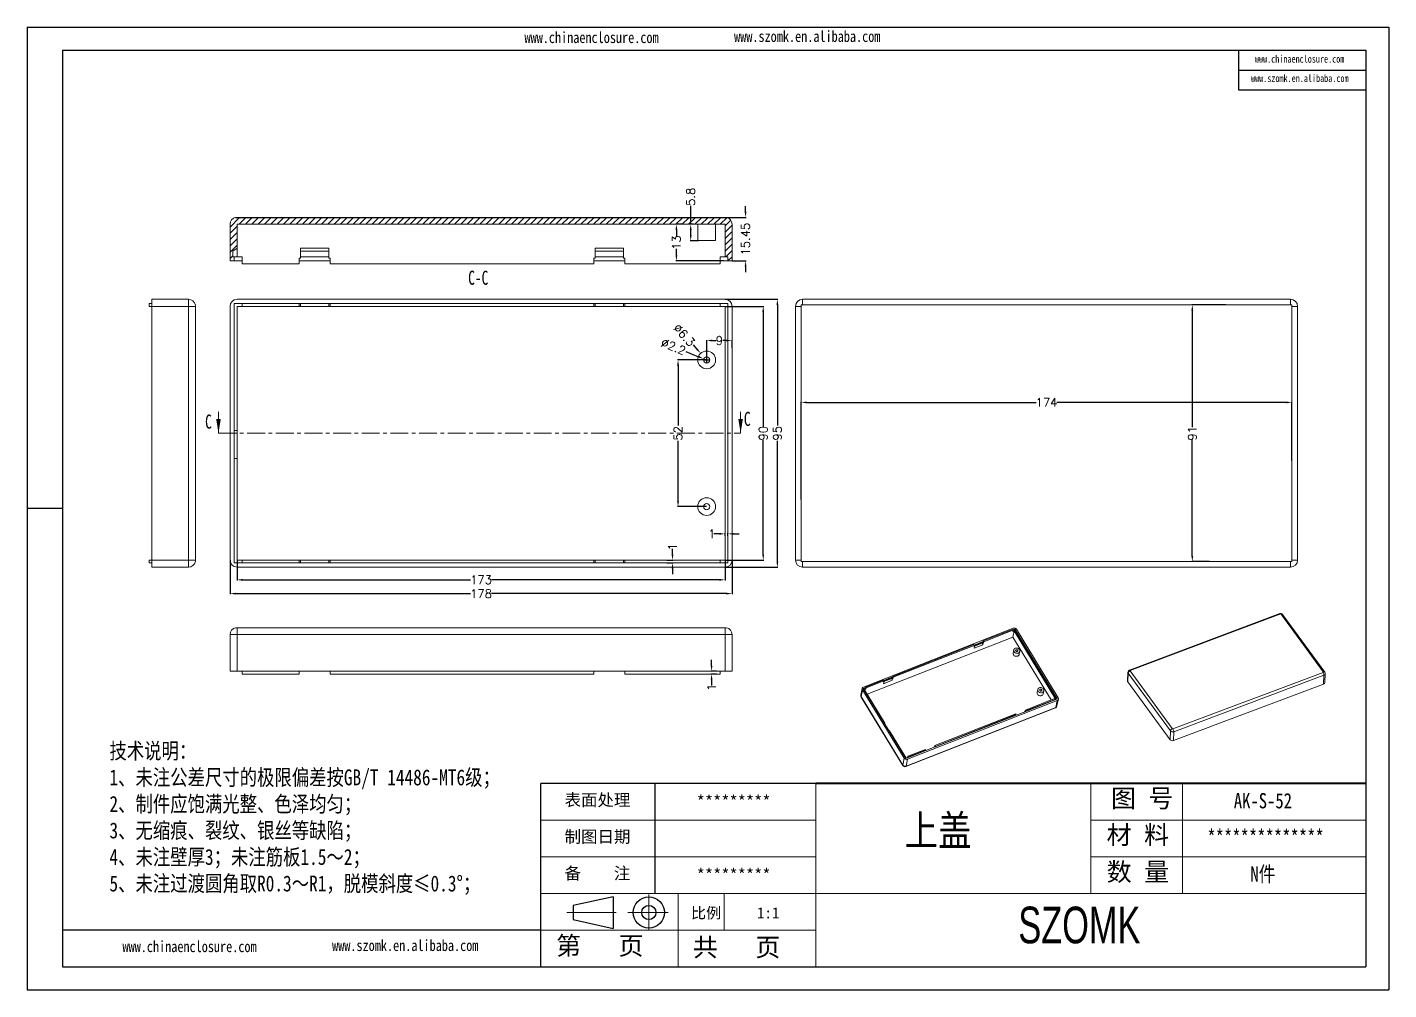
# Model space of a CAD drawing. Header units: inches. Extents: x 1913 to 2938, y 573 to 914.
# Drawn here: x 2455.4 to 2938.2, y 573 to 914.3 of the extents above; entities that cross this region are included whole.
import ezdxf

# ---------------------------------------------------------------- set-up
doc = ezdxf.new("R2010")
doc.units = ezdxf.units.IN
doc.linetypes.add('CENTER', pattern=[10.16, 6.35, -1.27, 1.27, -1.27])
doc.linetypes.add('CENTER2', pattern=[28.575, 19.05, -3.175, 3.175, -3.175])
doc.layers.add('10', color=7, linetype='Continuous')
doc.layers.add('文字', color=81, linetype='Continuous')
for name, color, linetype, lineweight in [('粗实线', 7, 'Continuous', 30), ('细实线', 3, 'Continuous', 9), ('细点划线', 2, 'CENTER2', 9)]:
    doc.layers.add(name, color=color, linetype=linetype, lineweight=lineweight)
doc.styles.add('SLDTEXTSTYLE6', font='TXT', dxfattribs={"width": 0.7})
doc.styles.get("Standard").update_dxf_attribs({"font": 'txt', "bigfont": 'gbcbig.shx'})
doc.styles.add('宋体', font='', dxfattribs={"width": 0.8, "height": 3.5})
doc.styles.add('长仿宋', font='', dxfattribs={"width": 0.7, "height": 4})
doc.styles.get('宋体').set_extended_font_data('SimSun')
doc.styles.get('长仿宋').set_extended_font_data('SimSun')
doc.dimstyles.new('3', dxfattribs={"dimtxt": 3, "dimasz": 2, "dimexe": 0.18, "dimexo": 0.0625, "dimgap": 0.2, "dimtad": 0, "dimzin": 12, "dimdsep": 46, "dimtxsty": 'Standard', "dimcen": 1, "dimclrd": 3, "dimclre": 3, "dimadec": 0, "dimazin": 0, "dimtfac": 1, "dimtofl": 0, "dimtmove": 0, "dimatfit": 3, "dimfxl": 0, "dimtolj": 1, "dimtzin": 0, "dimarcsym": 0})

# ---------------------------------------------------------------- blocks, each defined once
blk = doc.blocks.new('*D114')
at = {"color": 3, "lineweight": -2, "transparency": 16777216}
for p, q in [((2529.84, 725.24), (2529.84, 718.14)), ((2702.84, 725.24), (2702.84, 718.14)), ((2531.84, 718.32), (2612.64, 718.32)), ((2700.84, 718.32), (2620.04, 718.32))]:
    blk.add_line(p, q, dxfattribs=at)
at = {"color": 3, "transparency": 16777216}
for points in [[(2531.84, 718.65), (2531.84, 717.99), (2529.84, 718.32)], [(2700.84, 718.65), (2700.84, 717.99), (2702.84, 718.32)]]:
    blk.add_solid(points, dxfattribs=at)
at = {"layer": 'Defpoints', "color": 0, "transparency": 16777216}
for p in [(2529.84, 725.3), (2702.84, 725.3), (2702.84, 718.32)]:
    blk.add_point(p, dxfattribs=at)
at = {"color": 0, "transparency": 16777216, "insert": (2616.34, 718.32), "char_height": 3, "attachment_point": 5}
blk.add_mtext('\\A1;173', dxfattribs=at)
blk = doc.blocks.new('*D115')
at = {"color": 3, "lineweight": -2, "transparency": 16777216}
for p, q in [((2527.34, 725.24), (2527.34, 713.25)), ((2705.34, 725.24), (2705.34, 713.25)), ((2529.34, 713.43), (2612.64, 713.43)), ((2703.34, 713.43), (2620.04, 713.43))]:
    blk.add_line(p, q, dxfattribs=at)
at = {"color": 3, "transparency": 16777216}
for points in [[(2529.34, 713.76), (2529.34, 713.1), (2527.34, 713.43)], [(2703.34, 713.76), (2703.34, 713.1), (2705.34, 713.43)]]:
    blk.add_solid(points, dxfattribs=at)
at = {"layer": 'Defpoints', "color": 0, "transparency": 16777216}
for p in [(2527.34, 725.3), (2705.34, 725.3), (2705.34, 713.43)]:
    blk.add_point(p, dxfattribs=at)
at = {"color": 0, "transparency": 16777216, "insert": (2616.34, 713.43), "char_height": 3, "attachment_point": 5}
blk.add_mtext('\\A1;178', dxfattribs=at)
blk = doc.blocks.new('*D116')
at = {"color": 3, "lineweight": -2, "transparency": 16777216}
for p, q in [((2702.9, 815.3), (2716.56, 815.3)), ((2716.38, 813.3), (2716.38, 772.75)), ((2716.38, 727.3), (2716.38, 767.85)), ((2702.9, 725.3), (2716.56, 725.3))]:
    blk.add_line(p, q, dxfattribs=at)
at = {"color": 3, "transparency": 16777216}
for points in [[(2716.05, 813.3), (2716.71, 813.3), (2716.38, 815.3)], [(2716.05, 727.3), (2716.71, 727.3), (2716.38, 725.3)]]:
    blk.add_solid(points, dxfattribs=at)
at = {"layer": 'Defpoints', "color": 0, "transparency": 16777216}
for p in [(2702.84, 815.3), (2716.38, 815.3), (2702.84, 725.3)]:
    blk.add_point(p, dxfattribs=at)
at = {"color": 0, "transparency": 16777216, "insert": (2716.38, 770.3), "char_height": 3, "attachment_point": 5, "rotation": 90}
blk.add_mtext('\\A1;90', dxfattribs=at)
blk = doc.blocks.new('*D117')
at = {"color": 3, "lineweight": -2, "transparency": 16777216}
for p, q in [((2702.9, 817.8), (2721.58, 817.8)), ((2721.4, 815.8), (2721.4, 773)), ((2721.4, 724.8), (2721.4, 767.6)), ((2702.9, 722.8), (2721.58, 722.8))]:
    blk.add_line(p, q, dxfattribs=at)
at = {"color": 3, "transparency": 16777216}
for points in [[(2721.07, 815.8), (2721.73, 815.8), (2721.4, 817.8)], [(2721.07, 724.8), (2721.73, 724.8), (2721.4, 722.8)]]:
    blk.add_solid(points, dxfattribs=at)
at = {"layer": 'Defpoints', "color": 0, "transparency": 16777216}
for p in [(2702.84, 817.8), (2702.84, 722.8), (2721.4, 722.8)]:
    blk.add_point(p, dxfattribs=at)
at = {"color": 0, "transparency": 16777216, "insert": (2721.4, 770.3), "char_height": 3, "attachment_point": 5, "rotation": 90}
blk.add_mtext('\\A1;95', dxfattribs=at)
blk = doc.blocks.new('*D118')
at = {"color": 3, "lineweight": -2, "transparency": 16777216}
for p, q in [((2696.27, 796.3), (2686, 796.3)), ((2686.18, 794.3), (2686.18, 773)), ((2686.18, 746.3), (2686.18, 767.6)), ((2696.27, 744.3), (2686, 744.3))]:
    blk.add_line(p, q, dxfattribs=at)
at = {"color": 3, "transparency": 16777216}
for points in [[(2685.84, 794.3), (2686.51, 794.3), (2686.18, 796.3)], [(2685.84, 746.3), (2686.51, 746.3), (2686.18, 744.3)]]:
    blk.add_solid(points, dxfattribs=at)
at = {"layer": 'Defpoints', "color": 0, "transparency": 16777216}
for p in [(2686.18, 796.3), (2696.34, 796.3), (2696.34, 744.3)]:
    blk.add_point(p, dxfattribs=at)
at = {"color": 0, "transparency": 16777216, "insert": (2686.18, 770.3), "char_height": 3, "attachment_point": 5, "rotation": 90}
blk.add_mtext('\\A1;52', dxfattribs=at)
blk = doc.blocks.new('*D119')
at = {"color": 3, "lineweight": -2, "transparency": 16777216}
for p, q in [((2696.34, 796.36), (2696.34, 803.35)), ((2698.34, 803.17), (2699.64, 803.17)), ((2703.34, 803.17), (2702.04, 803.17)), ((2705.34, 800.54), (2705.34, 803.35))]:
    blk.add_line(p, q, dxfattribs=at)
at = {"color": 3, "transparency": 16777216}
for points in [[(2698.34, 803.5), (2698.34, 802.83), (2696.34, 803.17)], [(2703.34, 803.5), (2703.34, 802.83), (2705.34, 803.17)]]:
    blk.add_solid(points, dxfattribs=at)
at = {"layer": 'Defpoints', "color": 0, "transparency": 16777216}
for p in [(2705.34, 803.17), (2705.34, 800.48), (2696.34, 796.3)]:
    blk.add_point(p, dxfattribs=at)
at = {"color": 0, "transparency": 16777216, "insert": (2700.84, 803.17), "char_height": 3, "attachment_point": 5}
blk.add_mtext('\\A1;9', dxfattribs=at)
blk = doc.blocks.new('*D120')
at = {"color": 3, "lineweight": -2, "transparency": 16777216}
for p, q in [((2710.11, 848.84), (2710.11, 850.84)), ((2703.4, 846.84), (2710.29, 846.84)), ((2705.4, 831.39), (2710.29, 831.39)), ((2710.11, 829.39), (2710.11, 827.39))]:
    blk.add_line(p, q, dxfattribs=at)
at = {"color": 3, "transparency": 16777216}
for points in [[(2709.78, 848.84), (2710.44, 848.84), (2710.11, 846.84)], [(2709.78, 829.39), (2710.44, 829.39), (2710.11, 831.39)]]:
    blk.add_solid(points, dxfattribs=at)
at = {"layer": 'Defpoints', "color": 0, "transparency": 16777216}
for p in [(2703.34, 846.84), (2710.11, 846.84), (2705.34, 831.39)]:
    blk.add_point(p, dxfattribs=at)
at = {"color": 0, "transparency": 16777216, "insert": (2710.11, 839.12), "char_height": 3, "attachment_point": 5, "rotation": 90}
blk.add_mtext('\\A1;15.45', dxfattribs=at)
blk = doc.blocks.new('*D121')
at = {"color": 3, "lineweight": -2, "transparency": 16777216}
for p, q in [((2687.97, 844.39), (2685.42, 844.39)), ((2685.6, 842.39), (2685.6, 840.09)), ((2685.6, 833.39), (2685.6, 835.69)), ((2702.4, 831.39), (2685.42, 831.39))]:
    blk.add_line(p, q, dxfattribs=at)
at = {"color": 3, "transparency": 16777216}
for points in [[(2685.27, 842.39), (2685.93, 842.39), (2685.6, 844.39)], [(2685.27, 833.39), (2685.93, 833.39), (2685.6, 831.39)]]:
    blk.add_solid(points, dxfattribs=at)
at = {"layer": 'Defpoints', "color": 0, "transparency": 16777216}
for p in [(2688.03, 844.39), (2685.6, 831.39), (2702.46, 831.39)]:
    blk.add_point(p, dxfattribs=at)
at = {"color": 0, "transparency": 16777216, "insert": (2685.6, 837.89), "char_height": 3, "attachment_point": 5, "rotation": 90}
blk.add_mtext('\\A1;13', dxfattribs=at)
blk = doc.blocks.new('*D122')
at = {"color": 3, "lineweight": -2, "transparency": 16777216}
for p, q in [((2690.68, 844.39), (2690.68, 850.96)), ((2691.6, 844.39), (2690.5, 844.39)), ((2690.68, 840.59), (2690.68, 842.39)), ((2693.48, 838.59), (2690.5, 838.59))]:
    blk.add_line(p, q, dxfattribs=at)
at = {"color": 3, "transparency": 16777216}
for points in [[(2690.35, 842.39), (2691.01, 842.39), (2690.68, 844.39)], [(2690.35, 840.59), (2691.01, 840.59), (2690.68, 838.59)]]:
    blk.add_solid(points, dxfattribs=at)
at = {"layer": 'Defpoints', "color": 0, "transparency": 16777216}
for p in [(2691.66, 844.39), (2690.68, 838.59), (2693.54, 838.59)]:
    blk.add_point(p, dxfattribs=at)
at = {"color": 0, "transparency": 16777216, "insert": (2690.68, 854.16), "char_height": 3, "attachment_point": 5, "rotation": 90}
blk.add_mtext('\\A1;5.8', dxfattribs=at)
blk = doc.blocks.new('*D124')
at = {"color": 3, "lineweight": -2, "transparency": 16777216}
for p, q in [((2699.76, 685.9), (2697.89, 685.9)), ((2698.07, 687.9), (2698.07, 689.9)), ((2699.76, 684.9), (2697.89, 684.9)), ((2698.07, 682.9), (2698.07, 680.9))]:
    blk.add_line(p, q, dxfattribs=at)
at = {"color": 3, "transparency": 16777216}
for points in [[(2697.74, 687.9), (2698.4, 687.9), (2698.07, 685.9)], [(2697.74, 682.9), (2698.4, 682.9), (2698.07, 684.9)]]:
    blk.add_solid(points, dxfattribs=at)
at = {"layer": 'Defpoints', "color": 0, "transparency": 16777216}
for p in [(2699.82, 685.9), (2698.07, 684.9), (2699.82, 684.9)]:
    blk.add_point(p, dxfattribs=at)
at = {"color": 0, "transparency": 16777216, "insert": (2698.07, 680.2), "char_height": 3, "attachment_point": 5, "rotation": 90}
blk.add_mtext('\\A1;1', dxfattribs=at)
blk = doc.blocks.new('*D125')
at = {"color": 3, "lineweight": -2, "transparency": 16777216}
for p, q in [((2729.83, 746.76), (2729.83, 781.41)), ((2731.83, 781.23), (2813.13, 781.23)), ((2901.83, 781.23), (2820.53, 781.23)), ((2903.83, 760.59), (2903.83, 781.41))]:
    blk.add_line(p, q, dxfattribs=at)
at = {"color": 3, "transparency": 16777216}
for points in [[(2731.83, 781.56), (2731.83, 780.9), (2729.83, 781.23)], [(2901.83, 781.56), (2901.83, 780.9), (2903.83, 781.23)]]:
    blk.add_solid(points, dxfattribs=at)
at = {"layer": 'Defpoints', "color": 0, "transparency": 16777216}
for p in [(2903.83, 781.23), (2903.83, 760.53), (2729.83, 746.7)]:
    blk.add_point(p, dxfattribs=at)
at = {"color": 0, "transparency": 16777216, "insert": (2816.83, 781.23), "char_height": 3, "attachment_point": 5}
blk.add_mtext('\\A1;174', dxfattribs=at)
blk = doc.blocks.new('*D126')
at = {"color": 3, "lineweight": -2, "transparency": 16777216}
for p, q in [((2880.4, 815.8), (2868.33, 815.8)), ((2868.51, 813.8), (2868.51, 772.5)), ((2868.51, 726.8), (2868.51, 768.1)), ((2874.55, 724.8), (2868.33, 724.8))]:
    blk.add_line(p, q, dxfattribs=at)
at = {"color": 3, "transparency": 16777216}
for points in [[(2868.17, 813.8), (2868.84, 813.8), (2868.51, 815.8)], [(2868.17, 726.8), (2868.84, 726.8), (2868.51, 724.8)]]:
    blk.add_solid(points, dxfattribs=at)
at = {"layer": 'Defpoints', "color": 0, "transparency": 16777216}
for p in [(2880.46, 815.8), (2868.51, 724.8), (2874.62, 724.8)]:
    blk.add_point(p, dxfattribs=at)
at = {"color": 0, "transparency": 16777216, "insert": (2868.51, 770.3), "char_height": 3, "attachment_point": 5, "rotation": 90}
blk.add_mtext('\\A1;91', dxfattribs=at)
blk = doc.blocks.new('*D127')
at = {"color": 3, "lineweight": -2, "transparency": 16777216}
for p, q in [((2691.55, 801.61), (2692.89, 800.12)), ((2696.34, 795.3), (2696.34, 797.3)), ((2695.34, 796.3), (2697.34, 796.3))]:
    blk.add_line(p, q, dxfattribs=at)
at = {"color": 3, "transparency": 16777216}
blk.add_solid([(2693.13, 800.35), (2692.64, 799.9), (2694.23, 798.64)], dxfattribs=at)
at = {"layer": 'Defpoints', "color": 0, "transparency": 16777216}
for p in [(2694.23, 798.64), (2698.45, 793.96)]:
    blk.add_point(p, dxfattribs=at)
at = {"color": 0, "transparency": 16777216, "insert": (2688.4, 805.1), "char_height": 3, "attachment_point": 5, "rotation": 312.048}
blk.add_mtext('\\A1;∅6.3', dxfattribs=at)
blk = doc.blocks.new('*D128')
at = {"color": 3, "lineweight": -2, "transparency": 16777216}
for p, q in [((2688.91, 799.27), (2693.46, 797.45)), ((2696.34, 795.3), (2696.34, 797.3)), ((2695.34, 796.3), (2697.34, 796.3))]:
    blk.add_line(p, q, dxfattribs=at)
at = {"color": 3, "transparency": 16777216}
blk.add_solid([(2693.58, 797.76), (2693.33, 797.14), (2695.31, 796.71)], dxfattribs=at)
at = {"layer": 'Defpoints', "color": 0, "transparency": 16777216}
for p in [(2695.31, 796.71), (2697.36, 795.89)]:
    blk.add_point(p, dxfattribs=at)
at = {"color": 0, "transparency": 16777216, "insert": (2684.54, 801.01), "char_height": 3, "attachment_point": 5, "rotation": 338.2416}
blk.add_mtext('\\A1;∅2.2', dxfattribs=at)
blk = doc.blocks.new('*D129')
at = {"color": 3, "lineweight": -2, "transparency": 16777216}
for p, q in [((2700.84, 734.64), (2698.84, 734.64)), ((2702.84, 733.95), (2702.84, 734.82)), ((2703.84, 733.95), (2703.84, 734.82)), ((2705.84, 734.64), (2707.84, 734.64))]:
    blk.add_line(p, q, dxfattribs=at)
at = {"color": 3, "transparency": 16777216}
for points in [[(2700.84, 734.97), (2700.84, 734.31), (2702.84, 734.64)], [(2705.84, 734.97), (2705.84, 734.31), (2703.84, 734.64)]]:
    blk.add_solid(points, dxfattribs=at)
at = {"layer": 'Defpoints', "color": 0, "transparency": 16777216}
for p in [(2702.84, 734.64), (2702.84, 733.88), (2703.84, 733.88)]:
    blk.add_point(p, dxfattribs=at)
at = {"color": 0, "transparency": 16777216, "insert": (2698.14, 734.64), "char_height": 3, "attachment_point": 5}
blk.add_mtext('\\A1;1', dxfattribs=at)
blk = doc.blocks.new('*D130')
at = {"color": 3, "lineweight": -2, "transparency": 16777216}
for p, q in [((2684.21, 727.3), (2684.21, 729.3)), ((2682.25, 725.3), (2684.39, 725.3)), ((2682.25, 724.3), (2684.39, 724.3)), ((2684.21, 722.3), (2684.21, 720.3))]:
    blk.add_line(p, q, dxfattribs=at)
at = {"color": 3, "transparency": 16777216}
for points in [[(2683.88, 727.3), (2684.54, 727.3), (2684.21, 725.3)], [(2683.88, 722.3), (2684.54, 722.3), (2684.21, 724.3)]]:
    blk.add_solid(points, dxfattribs=at)
at = {"layer": 'Defpoints', "color": 0, "transparency": 16777216}
for p in [(2682.19, 725.3), (2682.19, 724.3), (2684.21, 725.3)]:
    blk.add_point(p, dxfattribs=at)
at = {"color": 0, "transparency": 16777216, "insert": (2684.21, 730), "char_height": 3, "attachment_point": 5, "rotation": 90}
blk.add_mtext('\\A1;1', dxfattribs=at)

msp = doc.modelspace()

# ---------------------------------------------------------------- hatches: boundary and pattern name
at = {"linetype": 'Continuous', "lineweight": 0}
h = msp.add_hatch(dxfattribs=at)
h.set_pattern_fill('ANSI31', color=4, scale=0.5, style=0)
h.set_pattern_definition([(45, (0, -11.3263), (-1.122532, 1.122532), [])])
edge = h.paths.add_edge_path(flags=0)
edge.add_line((2703.835, 831.393), (2705.335, 831.393))
edge.add_line((2705.335, 831.393), (2705.335, 844.393))
edge.add_arc((2702.835, 844.393), 2.5, 0, 78.46304)
edge.add_line((2703.335, 846.843), (2703.335, 846.693))
edge.add_line((2703.335, 846.693), (2529.335, 846.693))
edge.add_line((2529.335, 846.693), (2529.335, 846.843))
edge.add_arc((2529.835, 844.393), 2.5, 101.53696, 180)
edge.add_line((2527.335, 844.393), (2527.335, 831.393))
edge.add_line((2527.335, 831.393), (2528.835, 831.393))
edge.add_line((2528.835, 831.393), (2528.835, 832.893))
edge.add_line((2528.835, 832.893), (2528.335, 832.893))
edge.add_line((2528.335, 832.893), (2528.335, 834.893))
edge.add_line((2528.335, 834.893), (2529.835, 835.893))
edge.add_line((2529.835, 835.893), (2529.835, 844.393))
edge.add_line((2529.835, 844.393), (2702.835, 844.393))
edge.add_line((2702.835, 844.393), (2702.835, 832.893))
edge.add_line((2702.835, 832.893), (2703.835, 832.893))
edge.add_line((2703.835, 832.893), (2703.835, 831.393))

# ---------------------------------------------------------------- linework, layer by layer
for p, q in [((2455.437, 914.276), (2938.16, 914.276)), ((2455.437, 914.276), (2455.437, 572.957)), ((2938.16, 914.276), (2938.16, 572.957)), ((2467.928, 906.15), (2930.034, 906.15)), ((2467.928, 906.15), (2467.928, 581.083)), ((2884.886, 906.15), (2884.886, 892.041)), ((2930.034, 906.15), (2930.034, 581.083)), ((2884.886, 899.095), (2930.034, 899.095)), ((2884.886, 892.041), (2930.034, 892.041)), ((2467.928, 743.616), (2455.437, 743.616)), ((2455.437, 730.975), (2455.437, 572.957)), ((2734.994, 646.097), (2637.474, 646.097)), ((2637.474, 581.083), (2637.474, 646.097)), ((2678.107, 607.089), (2678.107, 646.097)), ((2637.474, 594.086), (2467.928, 594.086)), ((2467.928, 581.083), (2930.034, 581.083)), ((2455.437, 572.957), (2938.16, 572.957)), ((2455.437, 572.957), (2678.92, 572.957))]:
    msp.add_line(p, q)
at = {"color": 7, "linetype": 'Continuous', "lineweight": 15}
for p, q in [((2529.335, 846.843), (2529.335, 846.693)), ((2703.335, 846.693), (2529.335, 846.693)), ((2702.835, 846.843), (2529.835, 846.843)), ((2703.335, 846.693), (2703.335, 846.843)), ((2527.335, 831.393), (2527.335, 844.393)), ((2702.835, 844.393), (2529.835, 844.393)), ((2529.835, 835.893), (2529.835, 844.393)), ((2693.185, 844.393), (2693.185, 838.593)), ((2699.485, 838.593), (2699.485, 844.393)), ((2702.835, 844.393), (2702.835, 832.893)), ((2705.335, 831.393), (2705.335, 844.393)), ((2528.335, 834.893), (2529.835, 835.893)), ((2529.835, 832.893), (2529.835, 835.893)), ((2552.335, 835.893), (2562.335, 835.893)), ((2552.335, 832.393), (2552.335, 835.893)), ((2562.335, 835.893), (2562.335, 832.393)), ((2656.835, 835.893), (2666.835, 835.893)), ((2656.835, 832.393), (2656.835, 835.893)), ((2666.835, 835.893), (2666.835, 832.393)), ((2699.485, 838.593), (2693.185, 838.593)), ((2528.835, 831.393), (2527.335, 831.393)), ((2528.335, 832.893), (2528.335, 834.893)), ((2528.335, 832.893), (2528.835, 832.893)), ((2528.835, 832.893), (2528.835, 831.393)), ((2529.835, 832.893), (2528.835, 832.893)), ((2528.835, 831.393), (2531.585, 831.393)), ((2531.585, 832.893), (2529.835, 832.893)), ((2531.585, 830.393), (2531.585, 832.893)), ((2531.585, 830.393), (2551.835, 830.393)), ((2551.835, 832.393), (2552.335, 832.393)), ((2551.835, 830.393), (2551.835, 832.393)), ((2562.835, 831.393), (2551.835, 831.393)), ((2552.335, 834.893), (2562.335, 834.893)), ((2552.335, 832.893), (2562.335, 832.893)), ((2562.335, 832.393), (2562.835, 832.393)), ((2562.835, 832.393), (2562.835, 830.393)), ((2562.835, 830.393), (2656.335, 830.393)), ((2656.335, 830.393), (2656.335, 832.393)), ((2656.335, 832.393), (2656.835, 832.393)), ((2667.335, 831.393), (2656.335, 831.393)), ((2656.835, 834.893), (2666.835, 834.893)), ((2656.835, 832.893), (2666.835, 832.893)), ((2666.835, 832.393), (2667.335, 832.393)), ((2667.335, 832.393), (2667.335, 830.393)), ((2667.335, 830.393), (2701.085, 830.393)), ((2701.085, 830.393), (2701.085, 832.893)), ((2701.085, 832.893), (2702.835, 832.893)), ((2703.835, 831.393), (2701.085, 831.393)), ((2703.835, 832.893), (2702.835, 832.893)), ((2703.835, 832.893), (2703.835, 831.393)), ((2705.335, 831.393), (2703.835, 831.393)), ((2498.614, 815.3), (2498.614, 816.3)), ((2498.614, 816.3), (2499.614, 816.3)), ((2499.614, 815.3), (2499.614, 817.8)), ((2499.614, 817.8), (2512.614, 817.8)), ((2512.614, 815.3), (2512.614, 817.8)), ((2531.585, 816.3), (2528.835, 816.3)), ((2528.835, 816.3), (2528.835, 724.3)), ((2702.835, 817.8), (2529.835, 817.8)), ((2531.585, 816.3), (2531.585, 815.3)), ((2551.835, 816.3), (2531.585, 816.3)), ((2551.835, 815.3), (2551.835, 816.3)), ((2551.835, 816.3), (2562.835, 816.3)), ((2552.335, 815.3), (2552.335, 816.3)), ((2562.335, 816.3), (2562.335, 815.3)), ((2562.835, 816.3), (2562.835, 815.3)), ((2656.335, 816.3), (2562.835, 816.3)), ((2656.335, 815.3), (2656.335, 816.3)), ((2656.335, 816.3), (2667.335, 816.3)), ((2656.835, 815.3), (2656.835, 816.3)), ((2666.835, 816.3), (2666.835, 815.3)), ((2667.335, 816.3), (2667.335, 815.3)), ((2701.085, 816.3), (2667.335, 816.3)), ((2701.085, 815.3), (2701.085, 816.3)), ((2701.085, 816.3), (2703.835, 816.3)), ((2703.835, 816.3), (2703.835, 724.3)), ((2730.327, 815.8), (2730.327, 817.8)), ((2730.327, 817.8), (2903.327, 817.8)), ((2903.327, 815.8), (2903.327, 817.8)), ((2498.614, 815.3), (2499.614, 815.3)), ((2499.614, 725.3), (2499.614, 815.3)), ((2512.614, 815.3), (2499.614, 815.3)), ((2515.064, 815.3), (2512.614, 815.3)), ((2512.614, 725.3), (2512.614, 815.3)), ((2515.064, 815.8), (2515.012, 815.8)), ((2515.064, 815.3), (2515.064, 725.3)), ((2527.335, 815.3), (2527.335, 725.3)), ((2529.835, 771.3), (2529.835, 815.3)), ((2529.835, 815.3), (2531.585, 815.3)), ((2531.585, 815.3), (2551.835, 815.3)), ((2551.835, 815.3), (2552.335, 815.3)), ((2562.335, 815.3), (2552.335, 815.3)), ((2562.335, 815.3), (2562.835, 815.3)), ((2562.835, 815.3), (2656.335, 815.3)), ((2656.335, 815.3), (2656.835, 815.3)), ((2666.835, 815.3), (2656.835, 815.3)), ((2666.835, 815.3), (2667.335, 815.3)), ((2667.335, 815.3), (2701.085, 815.3)), ((2702.835, 815.3), (2701.085, 815.3)), ((2702.835, 725.3), (2702.835, 815.3)), ((2705.335, 725.3), (2705.335, 815.3)), ((2727.827, 725.3), (2727.827, 815.3)), ((2729.827, 815.3), (2727.827, 815.3)), ((2730.327, 815.8), (2729.827, 815.8)), ((2729.827, 815.8), (2729.827, 815.3)), ((2729.827, 815.3), (2729.827, 725.3)), ((2903.327, 815.8), (2730.327, 815.8)), ((2903.827, 815.8), (2903.327, 815.8)), ((2903.827, 815.3), (2903.827, 815.8)), ((2905.827, 815.3), (2903.827, 815.3)), ((2903.827, 725.3), (2903.827, 815.3)), ((2905.827, 815.3), (2905.827, 725.3)), ((2528.835, 771.3), (2529.835, 771.3)), ((2529.835, 771.3), (2529.835, 761.3)), ((2529.835, 761.3), (2528.835, 761.3)), ((2529.835, 725.3), (2529.835, 761.3)), ((2498.614, 725.3), (2498.614, 724.3)), ((2498.614, 725.3), (2499.614, 725.3)), ((2498.614, 724.3), (2499.614, 724.3)), ((2499.614, 725.3), (2512.614, 725.3)), ((2499.614, 722.8), (2499.614, 725.3)), ((2512.614, 722.8), (2512.614, 725.3)), ((2515.064, 725.3), (2512.614, 725.3)), ((2515.012, 724.8), (2515.064, 724.8)), ((2528.835, 724.3), (2531.585, 724.3)), ((2531.585, 725.3), (2529.835, 725.3)), ((2531.585, 724.3), (2531.585, 725.3)), ((2531.585, 725.3), (2551.835, 725.3)), ((2551.835, 724.3), (2531.585, 724.3)), ((2551.835, 725.3), (2551.835, 724.3)), ((2551.835, 725.3), (2552.335, 725.3)), ((2562.835, 724.3), (2551.835, 724.3)), ((2552.335, 724.3), (2552.335, 725.3)), ((2552.335, 725.3), (2562.335, 725.3)), ((2562.335, 725.3), (2562.335, 724.3)), ((2562.335, 725.3), (2562.835, 725.3)), ((2562.835, 725.3), (2656.335, 725.3)), ((2562.835, 724.3), (2562.835, 725.3)), ((2656.335, 724.3), (2562.835, 724.3)), ((2656.335, 725.3), (2656.335, 724.3)), ((2656.335, 725.3), (2656.835, 725.3)), ((2667.335, 724.3), (2656.335, 724.3)), ((2656.835, 724.3), (2656.835, 725.3)), ((2656.835, 725.3), (2666.835, 725.3)), ((2666.835, 725.3), (2666.835, 724.3)), ((2666.835, 725.3), (2667.335, 725.3)), ((2667.335, 724.3), (2667.335, 725.3)), ((2667.335, 725.3), (2701.085, 725.3)), ((2701.085, 724.3), (2667.335, 724.3)), ((2701.085, 725.3), (2701.085, 724.3)), ((2701.085, 725.3), (2702.835, 725.3)), ((2703.835, 724.3), (2701.085, 724.3)), ((2729.827, 725.3), (2727.827, 725.3)), ((2729.827, 725.3), (2729.827, 724.8)), ((2729.827, 724.8), (2730.327, 724.8)), ((2730.327, 722.8), (2730.327, 724.8)), ((2730.327, 724.8), (2903.327, 724.8)), ((2903.327, 722.8), (2903.327, 724.8)), ((2903.327, 724.8), (2903.827, 724.8)), ((2905.827, 725.3), (2903.827, 725.3)), ((2903.827, 724.8), (2903.827, 725.3)), ((2512.614, 722.8), (2499.614, 722.8)), ((2529.835, 722.8), (2702.835, 722.8)), ((2903.327, 722.8), (2730.327, 722.8)), ((2899.511, 706.364), (2846.25, 686.343)), ((2899.912, 706.267), (2846.359, 686.136)), ((2899.759, 706.245), (2846.498, 686.224)), ((2899.912, 706.267), (2899.913, 706.29)), ((2915.038, 685.537), (2899.912, 706.267)), ((2914.956, 685.686), (2899.996, 706.189)), ((2915.486, 685.558), (2900.526, 706.061)), ((2529.335, 701.347), (2529.335, 701.296)), ((2529.835, 701.347), (2529.835, 698.898)), ((2529.835, 701.347), (2702.835, 701.347)), ((2702.835, 701.347), (2702.835, 698.898)), ((2703.335, 701.296), (2703.335, 701.347)), ((2805.004, 701.151), (2751.927, 680.311)), ((2804.752, 700.724), (2794.397, 696.658)), ((2794.561, 696.389), (2804.916, 700.455)), ((2804.916, 700.455), (2804.752, 700.724)), ((2804.916, 700.455), (2804.819, 699.985)), ((2805.356, 700.196), (2804.819, 699.985)), ((2804.836, 700.585), (2805.557, 700.867)), ((2804.894, 700.348), (2805.499, 700.586)), ((2805.356, 700.196), (2804.913, 698.034)), ((2820.114, 675.933), (2805.356, 700.196)), ((2805.499, 700.586), (2805.557, 700.867)), ((2805.499, 700.586), (2820.457, 675.994)), ((2805.557, 700.867), (2820.642, 676.066)), ((2820.938, 676.517), (2806.181, 700.779)), ((2529.835, 698.898), (2527.335, 698.898)), ((2527.335, 685.898), (2527.335, 698.898)), ((2702.835, 698.898), (2529.835, 698.898)), ((2529.835, 698.898), (2529.835, 685.898)), ((2705.335, 698.898), (2702.835, 698.898)), ((2702.835, 685.898), (2702.835, 698.898)), ((2705.335, 698.898), (2705.335, 685.898)), ((2804.913, 698.034), (2753.255, 677.751)), ((2791.022, 695.333), (2762.336, 684.07)), ((2791.186, 695.064), (2791.022, 695.333)), ((2791.107, 695.194), (2794.359, 696.47)), ((2794.196, 695.295), (2791.128, 694.09)), ((2791.164, 694.957), (2794.147, 696.128)), ((2791.229, 694.804), (2793.988, 695.887)), ((2793.988, 695.887), (2794.028, 696.082)), ((2793.988, 695.887), (2794.196, 695.295)), ((2794.147, 696.128), (2794.167, 696.222)), ((2794.167, 696.222), (2794.32, 696.283)), ((2794.167, 696.222), (2794.331, 695.953)), ((2794.196, 695.295), (2794.331, 695.953)), ((2794.32, 696.283), (2794.359, 696.47)), ((2794.32, 696.283), (2794.484, 696.013)), ((2794.331, 695.953), (2794.484, 696.013)), ((2794.359, 696.47), (2794.397, 696.658)), ((2794.397, 696.658), (2794.561, 696.389)), ((2794.484, 696.013), (2794.561, 696.389)), ((2818.483, 675.725), (2804.913, 698.034)), ((2762.5, 683.8), (2791.186, 695.064)), ((2791.186, 695.064), (2791.109, 694.688)), ((2791.109, 694.688), (2791.263, 694.748)), ((2791.263, 694.748), (2791.128, 694.09)), ((2791.263, 694.748), (2791.157, 694.921)), ((2805.178, 693.441), (2804.954, 692.351)), ((2807.114, 691.908), (2807.338, 692.998)), ((2529.835, 685.898), (2527.335, 685.898)), ((2702.835, 685.898), (2529.835, 685.898)), ((2531.585, 684.898), (2531.585, 685.898)), ((2551.835, 684.898), (2551.835, 685.898)), ((2562.835, 685.898), (2562.835, 684.898)), ((2656.335, 684.898), (2656.335, 685.898)), ((2667.335, 685.898), (2667.335, 684.898)), ((2701.085, 684.898), (2701.085, 685.898)), ((2705.335, 685.898), (2702.835, 685.898)), ((2845.684, 685.558), (2845.562, 682.449)), ((2846.427, 686.052), (2861.387, 665.55)), ((2861.624, 665.494), (2914.885, 685.515)), ((2551.835, 684.898), (2531.585, 684.898)), ((2656.335, 684.898), (2562.835, 684.898)), ((2701.085, 684.898), (2667.335, 684.898)), ((2758.961, 682.745), (2752.749, 680.305)), ((2752.913, 680.036), (2759.125, 682.475)), ((2759.125, 682.475), (2758.961, 682.745)), ((2759.046, 682.605), (2762.298, 683.882)), ((2759.125, 682.475), (2759.048, 682.099)), ((2759.048, 682.099), (2759.202, 682.159)), ((2762.135, 682.706), (2759.067, 681.502)), ((2759.202, 682.159), (2759.067, 681.502)), ((2759.202, 682.159), (2759.096, 682.333)), ((2759.104, 682.368), (2762.087, 683.54)), ((2759.168, 682.215), (2761.927, 683.299)), ((2761.927, 683.299), (2761.967, 683.493)), ((2761.927, 683.299), (2762.135, 682.706)), ((2762.087, 683.54), (2762.106, 683.634)), ((2762.106, 683.634), (2762.259, 683.694)), ((2762.106, 683.634), (2762.27, 683.364)), ((2762.135, 682.706), (2762.27, 683.364)), ((2762.259, 683.694), (2762.298, 683.882)), ((2762.259, 683.694), (2762.423, 683.424)), ((2762.27, 683.364), (2762.423, 683.424)), ((2762.298, 683.882), (2762.336, 684.07)), ((2762.336, 684.07), (2762.5, 683.8)), ((2762.423, 683.424), (2762.5, 683.8)), ((2845.788, 685.235), (2845.667, 682.125)), ((2860.627, 661.623), (2845.667, 682.125)), ((2860.748, 664.732), (2845.788, 685.235)), ((2915.073, 681.364), (2861.812, 661.343)), ((2915.195, 684.473), (2861.934, 664.452)), ((2915.073, 681.364), (2915.195, 684.473)), ((2915.532, 681.899), (2915.654, 685.008)), ((2751.48, 679.813), (2750.979, 677.37)), ((2751.57, 679.336), (2751.069, 676.893)), ((2751.069, 676.893), (2765.827, 652.631)), ((2751.089, 676.739), (2765.846, 652.477)), ((2751.57, 679.336), (2766.328, 655.074)), ((2752.71, 680.117), (2751.867, 679.786)), ((2751.867, 679.786), (2766.952, 654.985)), ((2752.652, 679.835), (2751.994, 679.577)), ((2752.279, 679.355), (2752.816, 679.566)), ((2759.494, 667.494), (2752.279, 679.355)), ((2752.652, 679.835), (2752.71, 680.117)), ((2752.816, 679.566), (2752.652, 679.835)), ((2752.749, 680.305), (2752.71, 680.117)), ((2752.749, 680.305), (2752.913, 680.036)), ((2752.913, 680.036), (2752.816, 679.566)), ((2809.319, 672.127), (2819.673, 676.192)), ((2819.837, 675.923), (2809.482, 671.857)), ((2813.704, 679.423), (2813.481, 678.333)), ((2815.641, 677.89), (2815.864, 678.98)), ((2819.673, 676.192), (2819.837, 675.923)), ((2820.642, 676.066), (2819.798, 675.735)), ((2819.837, 675.923), (2819.798, 675.735)), ((2819.815, 675.816), (2820.114, 675.933)), ((2820.527, 673.597), (2821.029, 676.04)), ((2766.913, 652.117), (2819.99, 672.958)), ((2767.004, 652.258), (2820.08, 673.098)), ((2767.505, 654.701), (2820.581, 675.541)), ((2809.444, 671.669), (2806.069, 670.344)), ((2809.052, 671.515), (2809.088, 671.691)), ((2809.088, 671.691), (2809.241, 671.751)), ((2809.088, 671.691), (2809.167, 671.561)), ((2809.241, 671.751), (2809.319, 672.127)), ((2809.321, 671.621), (2809.241, 671.751)), ((2809.482, 671.857), (2809.319, 672.127)), ((2819.798, 675.735), (2809.444, 671.669)), ((2809.444, 671.669), (2809.482, 671.857)), ((2820.08, 673.098), (2820.581, 675.541)), ((2759.373, 667.446), (2759.494, 667.494)), ((2759.456, 667.308), (2759.494, 667.494)), ((2777.258, 659.538), (2805.944, 670.802)), ((2806.069, 670.344), (2777.383, 659.081)), ((2806.108, 670.532), (2777.422, 659.269)), ((2805.944, 670.802), (2806.108, 670.532)), ((2806.108, 670.532), (2806.069, 670.344)), ((2806.099, 670.356), (2806.079, 670.39)), ((2761.134, 664.798), (2761.012, 664.75)), ((2767.037, 655.093), (2761.134, 664.798)), ((2860.627, 661.623), (2860.748, 664.732)), ((2861.934, 664.452), (2861.812, 661.343)), ((2767.67, 655.774), (2773.883, 658.213)), ((2774.008, 657.756), (2767.796, 655.316)), ((2774.047, 657.943), (2767.834, 655.504)), ((2773.883, 658.213), (2774.047, 657.943)), ((2777.383, 659.081), (2774.008, 657.756)), ((2774.047, 657.943), (2774.008, 657.756)), ((2774.038, 657.767), (2774.018, 657.801)), ((2776.991, 658.927), (2777.027, 659.102)), ((2777.027, 659.102), (2777.181, 659.162)), ((2777.027, 659.102), (2777.106, 658.972)), ((2777.181, 659.162), (2777.258, 659.538)), ((2777.26, 659.032), (2777.181, 659.162)), ((2777.422, 659.269), (2777.258, 659.538)), ((2777.383, 659.081), (2777.422, 659.269)), ((2765.827, 652.631), (2766.328, 655.074)), ((2766.952, 654.985), (2767.796, 655.316)), ((2767.505, 654.701), (2767.004, 652.258)), ((2767.574, 655.304), (2767.037, 655.093)), ((2767.67, 655.774), (2767.574, 655.304)), ((2767.611, 655.243), (2767.574, 655.304)), ((2767.834, 655.504), (2767.67, 655.774)), ((2767.834, 655.504), (2767.796, 655.316))]:
    msp.add_line(p, q, dxfattribs=at)
at = {"color": 7, "linetype": 'Continuous', "lineweight": 0}
for p, q in [((2523.239, 777.9), (2523.239, 770.3)), ((2708.355, 777.9), (2708.355, 770.3))]:
    msp.add_line(p, q, dxfattribs=at)
at = {"color": 1, "linetype": 'CENTER', "lineweight": 0}
msp.add_line((2523.239, 770.3), (2708.355, 770.3), dxfattribs=at)
at = {"color": 8, "linetype": 'Continuous', "lineweight": 15, "flags": 128}
for points in [[(2899.511, 706.364), (2899.512, 706.364), (2899.565, 706.37), (2899.624, 706.351), (2899.69, 706.309), (2899.759, 706.245)], [(2846.25, 686.343), (2846.251, 686.343), (2846.303, 686.349), (2846.363, 686.33), (2846.429, 686.288), (2846.498, 686.224)]]:
    msp.add_lwpolyline(points, dxfattribs=at)
at = {"color": 7, "linetype": 'Continuous', "lineweight": 15, "flags": 128}
for points in [[(2805.068, 691.75), (2805.213, 691.564), (2805.402, 691.409), (2805.626, 691.293), (2805.871, 691.222), (2806.126, 691.199), (2806.375, 691.227), (2806.606, 691.304), (2806.806, 691.425), (2806.965, 691.584), (2807.073, 691.772), (2807.114, 691.908)], [(2807.224, 693.599), (2807.079, 693.784), (2806.889, 693.94), (2806.666, 694.056), (2806.42, 694.127), (2806.166, 694.149), (2805.917, 694.122), (2805.686, 694.045), (2805.486, 693.924), (2805.327, 693.765), (2805.219, 693.577), (2805.166, 693.369), (2805.173, 693.153), (2805.238, 692.941), (2805.358, 692.744), (2805.526, 692.572), (2805.734, 692.436), (2805.97, 692.341), (2806.222, 692.294), (2806.475, 692.297), (2806.717, 692.35), (2806.934, 692.449), (2807.115, 692.59), (2807.249, 692.765), (2807.33, 692.964), (2807.353, 693.177), (2807.317, 693.393), (2807.224, 693.599)], [(2806.595, 693.352), (2806.5, 693.455), (2806.369, 693.523), (2806.22, 693.544), (2806.077, 693.516), (2805.962, 693.443), (2805.891, 693.335), (2805.877, 693.21), (2805.92, 693.087), (2806.015, 692.983), (2806.147, 692.916), (2806.295, 692.895), (2806.438, 692.923), (2806.553, 692.996), (2806.624, 693.103), (2806.638, 693.228), (2806.595, 693.352)], [(2813.594, 677.732), (2813.739, 677.546), (2813.929, 677.391), (2814.152, 677.275), (2814.398, 677.204), (2814.652, 677.181), (2814.901, 677.209), (2815.132, 677.286), (2815.333, 677.407), (2815.491, 677.566), (2815.6, 677.754), (2815.641, 677.89)], [(2815.751, 679.581), (2815.605, 679.766), (2815.416, 679.921), (2815.193, 680.038), (2814.947, 680.109), (2814.693, 680.131), (2814.443, 680.103), (2814.212, 680.027), (2814.012, 679.906), (2813.854, 679.747), (2813.745, 679.559), (2813.693, 679.351), (2813.699, 679.135), (2813.764, 678.923), (2813.884, 678.726), (2814.053, 678.554), (2814.261, 678.418), (2814.497, 678.323), (2814.748, 678.276), (2815.002, 678.279), (2815.244, 678.331), (2815.461, 678.431), (2815.641, 678.572), (2815.776, 678.747), (2815.857, 678.946), (2815.88, 679.159), (2815.844, 679.375), (2815.751, 679.581)], [(2815.122, 679.334), (2815.027, 679.437), (2814.895, 679.505), (2814.747, 679.526), (2814.604, 679.498), (2814.488, 679.425), (2814.418, 679.317), (2814.403, 679.192), (2814.447, 679.069), (2814.541, 678.965), (2814.673, 678.898), (2814.822, 678.877), (2814.965, 678.905), (2815.08, 678.978), (2815.15, 679.085), (2815.165, 679.21), (2815.122, 679.334)]]:
    msp.add_lwpolyline(points, dxfattribs=at)
at = {"color": 7, "linetype": 'Continuous', "lineweight": 15}
for centre, radius in [((2696.335, 796.3), 3.15), ((2696.335, 796.3), 1.1), ((2696.335, 744.3), 3.15), ((2696.335, 744.3), 1.1)]:
    msp.add_circle(centre, radius, dxfattribs=at)
for centre, radius, start, end in [((2529.835, 844.393), 2.5, 101.53696, 180), ((2529.835, 844.393), 2.449, 90, 101.77823), ((2702.835, 844.393), 2.449, 78.22177, 90), ((2702.835, 844.393), 2.5, 0, 78.46304), ((2512.614, 815.3), 2.5, 11.53696, 90), ((2529.835, 815.3), 2.5, 90, 180), ((2702.835, 815.3), 2.5, 0, 90), ((2730.327, 815.3), 2.5, 90, 180), ((2903.327, 815.3), 2.5, 0, 90), ((2512.614, 815.3), 2.449, 0, 11.77823), ((2512.614, 725.3), 2.5, 270, 348.46304), ((2512.614, 725.3), 2.449, 348.22177, 0), ((2529.835, 725.3), 2.5, 180, 270), ((2702.835, 725.3), 2.5, 270, 0), ((2730.327, 725.3), 2.5, 180, 270), ((2903.327, 725.3), 2.5, 270, 0), ((2899.819, 705.545), 0.875, 36.11715, 110.60145), ((2900.145, 705.227), 1.088, 102.30767, 110.74308), ((2899.149, 705.577), 1.045, 35.84587, 43.0659), ((2529.835, 698.898), 2.5, 101.53696, 180), ((2529.835, 698.898), 2.449, 90, 101.77823), ((2702.835, 698.898), 2.449, 78.22177, 90), ((2702.835, 698.898), 2.5, 0, 78.46304), ((2805.36, 700.23), 0.988, 33.75698, 111.09283), ((2805.769, 692.194), 0.83, 169.07504, 212.32952), ((2846.558, 685.524), 0.875, 110.60145, 177.76119), ((2846.891, 685.031), 1.121, 114.4522, 169.54297), ((2846.955, 685.012), 1.295, 110.69185, 118.20296), ((2845.58, 685.44), 1.045, 35.84587, 43.0659), ((2915.271, 684.497), 1.088, 102.30767, 110.74308), ((2913.06, 684.406), 2.135, 1.81421, 31.29005), ((2913.68, 684.761), 1.576, 30.46388, 35.94938), ((2914.779, 685.043), 0.875, 357.76119, 36.11715), ((2846.073, 682.435), 0.511, 178.48001, 217.37531), ((2914.906, 681.971), 0.63, 285.37043, 353.43622), ((2751.836, 677.194), 0.875, 168.40766, 211.31022), ((2752.13, 679.684), 0.659, 107.92605, 211.84964), ((2814.295, 678.176), 0.83, 169.07504, 212.32952), ((2820.378, 676.169), 0.659, 287.92605, 31.84964), ((2819.67, 673.772), 0.875, 291.4374, 348.40766), ((2861.419, 662.326), 1.059, 221.59873, 291.8002), ((2861.851, 664.529), 1.121, 114.4522, 169.54297), ((2861.54, 665.435), 1.059, 221.59873, 291.8002), ((2860.111, 664.624), 1.576, 30.46388, 35.94938), ((2862.082, 664.282), 1.295, 110.69185, 118.20296), ((2859.799, 664.384), 2.135, 1.81421, 31.29005), ((2766.648, 653.18), 0.988, 213.75698, 291.09283), ((2766.594, 652.932), 0.875, 211.31022, 291.4374), ((2767.149, 655.623), 0.988, 213.75698, 291.09283)]:
    msp.add_arc(centre, radius, start, end, dxfattribs=at)
at = {"color": 8, "linetype": 'Continuous', "lineweight": 15}
for centre, radius, start, end in [((2900.164, 705.721), 0.497, 43.16634, 109.67824), ((2846.194, 685.545), 0.511, 178.48001, 217.37531), ((2915.124, 685.218), 0.497, 43.16634, 109.67824), ((2915.028, 685.08), 0.63, 285.37043, 353.43622), ((2751.623, 677.244), 0.656, 168.9877, 212.41686), ((2751.264, 676.839), 0.202, 164.66813, 209.75794), ((2819.907, 673.11), 0.173, 298.54192, 356.10486), ((2819.853, 673.753), 0.693, 289.18972, 346.97369), ((2766.021, 652.577), 0.202, 164.66813, 209.75794), ((2766.831, 652.27), 0.173, 298.54192, 356.10486)]:
    msp.add_arc(centre, radius, start, end, dxfattribs=at)
at = {"color": 7, "linetype": 'Continuous', "lineweight": 0}
for points in [[(2523.239, 770.3), (2524.039, 775.3), (2522.439, 775.3)], [(2708.355, 770.3), (2709.155, 775.3), (2707.555, 775.3)]]:
    msp.add_solid(points, dxfattribs=at)
at = {"layer": '粗实线', "color": 7, "lineweight": 40}
msp.add_line((2930.034, 646.097), (2734.994, 646.097), dxfattribs=at)
at = {"layer": '粗实线', "color": 7}
for p, q in [((2663.172, 605.872), (2648.965, 602.861)), ((2663.172, 605.872), (2663.172, 594.738)), ((2648.965, 602.861), (2648.965, 597.836)), ((2648.965, 597.836), (2663.172, 594.738))]:
    msp.add_line(p, q, dxfattribs=at)
for radius in [5.524, 2.512]:
    msp.add_circle((2675.817, 600.349), radius, dxfattribs=at)
at = {"layer": '细实线', "color": 7}
for p, q in [((2734.994, 646.097), (2734.994, 581.083)), ((2832.514, 646.097), (2832.514, 607.089)), ((2865.02, 646.097), (2865.02, 607.362)), ((2734.994, 633.094), (2637.474, 633.094)), ((2930.034, 633.094), (2832.514, 633.094)), ((2734.994, 620.091), (2637.474, 620.091)), ((2930.034, 620.091), (2832.514, 620.091)), ((2930.034, 607.089), (2637.474, 607.089)), ((2686.234, 607.089), (2686.234, 581.083)), ((2702.487, 607.089), (2702.487, 594.086)), ((2734.994, 594.086), (2637.474, 594.086))]:
    msp.add_line(p, q, dxfattribs=at)
at = {"layer": '细点划线', "color": 7}
for p, q in [((2675.817, 606.707), (2675.817, 594.086)), ((2646.7, 600.349), (2664.26, 600.349)), ((2668.43, 600.349), (2682.706, 600.349))]:
    msp.add_line(p, q, dxfattribs=at)

# ---------------------------------------------------------------- texts
at = {"color": 7, "linetype": 'Continuous', "char_height": 5, "attachment_point": 1, "style": 'SLDTEXTSTYLE6'}
for insert in [(2709.521, 777.9), (2518.5, 776.949)]:
    msp.add_mtext('C', dxfattribs=dict(at, insert=insert))
at = {"char_height": 4.27614, "width": 2430.34555, "attachment_point": 1}
for s, insert in [('{\\fSimHei|b0|i0|c134|p49;表面处理}', (2645.954, 642.406)), ('{\\fSimHei|b0|i0|c134|p49;*********}', (2692.789, 641.857)), ('{\\fSimHei|b0|i0|c134|p49;制图日期}', (2645.954, 629.404)), ('{\\fSimHei|b0|i0|c134|p49;备    注}', (2645.954, 616.401)), ('{\\fSimHei|b0|i0|c134|p49;*********}', (2692.789, 615.851))]:
    msp.add_mtext(s, dxfattribs=dict(at, insert=insert))
at = {"layer": '10', "color": 0, "insert": (2615.335, 827.947), "char_height": 5, "attachment_point": 2, "style": 'SLDTEXTSTYLE6'}
msp.add_mtext('C-C', dxfattribs=at)
at = {"layer": '文字', "color": 0, "attachment_point": 1, "style": '宋体'}
for s, insert, char_height, width in [('www.chinaenclosure.com', (2631.732, 912.638), 3.97303, 69.80234), ('www.szomk.en.alibaba.com', (2706.045, 913.031), 3.97303, 69.80234), ('www.chinaenclosure.com', (2890.702, 904.363), 2.64869, 46.53489), ('www.szomk.en.alibaba.com', (2889.318, 897.504), 2.64869, 46.53489), ('{\\H1.111x;技术说明：\\P1、未注公差尺寸的极限偏差按GB/T 14486-MT6级；\\P2、制件应饱满光整、色泽均匀；\\P3、无缩痕、裂纹、银丝等缺陷；\\P4、未注壁厚3；未注筋板1.5～2；\\P5、未注过渡圆角取R0.3～R1，脱模斜度≤0.3%%D；}', (2484.582, 660.506), 5.07916, 185.00002), ('{\\H1.111x;AK-S-52}', (2883.213, 642.7), 4.87599, 56.37195), ('上盖', (2766.558, 634.872), 10.8355, 138.52846), ('{\\H1.111x;**************}', (2873.834, 629.697), 4.87599, 56.37195), ('{\\H1.111x;N件}', (2889.111, 616.695), 4.87599, 56.37195), ('www.chinaenclosure.com', (2489.201, 590.281), 3.97303, 69.80234), ('www.szomk.en.alibaba.com', (2563.513, 590.674), 3.97303, 69.80234)]:
    msp.add_mtext(s, dxfattribs=dict(at, insert=insert, char_height=char_height, width=width))
at = {"layer": '粗实线', "insert": (2806.825, 602.433), "char_height": 13.00265, "width": 145.81181, "attachment_point": 1, "style": '长仿宋'}
msp.add_mtext('{\\fSTXinwei|b0|i0|c134|p2;SZOMK}', dxfattribs=at)
at = {"layer": '细实线', "color": 7, "attachment_point": 1}
for s, insert, char_height, width in [('{\\fSimSun|b0|i0|c134|p54;图 号}', (2839.663, 644.123), 6.50132, 32.50662), ('{\\fSimSun|b0|i0|c134|p54;材 料   }', (2838.122, 631.12), 6.50132, 32.50662), ('{\\fSimSun|b0|i0|c134|p54;数 量}', (2838.153, 618.053), 6.50132, 29.3738), ('{\\fSimSun|b0|i0|c134|p54;比例}', (2690.785, 602.164), 3.90079, 17.12327), ('{\\fSimSun|b0|i0|c134|p54;1:1}', (2714.149, 602.164), 3.90079, 17.12327), ('{\\fSimSun|b0|i0|c134|p54;第   页}', (2642.945, 591.851), 6.50132, 48.75992), ('{\\fSimSun|b0|i0|c134|p54; 共   页}', (2687.03, 591.299), 6.50132, 48.75992)]:
    msp.add_mtext(s, dxfattribs=dict(at, insert=insert, char_height=char_height, width=width))

# ---------------------------------------------------------------- dimensions: what is measured, and where the dimension line sits
dim = msp.add_linear_dim(base=(2690.68, 838.593), p1=(2691.66, 844.393), p2=(2693.541, 838.593), angle=90, dimstyle='3')
dim.commit()
dim.dimension.update_dxf_attribs({"geometry": '*D122', "text_midpoint": (2690.68, 854.158), "dimtype": 160})
for base, p1, p2, picture, middle in [((2710.111, 846.843), (2705.335, 831.393), (2703.335, 846.843), '*D120', (2710.111, 839.118)), ((2685.599, 831.393), (2688.035, 844.393), (2702.46, 831.393), '*D121', (2685.599, 837.893)), ((2721.398, 722.8), (2702.835, 817.8), (2702.835, 722.8), '*D117', (2721.398, 770.3)), ((2716.38, 815.3), (2702.835, 725.3), (2702.835, 815.3), '*D116', (2716.38, 770.3)), ((2868.506, 724.8), (2880.46, 815.8), (2874.615, 724.8), '*D126', (2868.506, 770.3)), ((2686.176, 796.3), (2696.335, 744.3), (2696.335, 796.3), '*D118', (2686.176, 770.3)), ((2684.21, 725.3), (2682.185, 724.3), (2682.185, 725.3), '*D130', (2684.21, 730)), ((2698.07, 684.898), (2699.822, 685.898), (2699.822, 684.898), '*D124', (2698.07, 680.198))]:
    dim = msp.add_linear_dim(base=base, p1=p1, p2=p2, angle=90, dimstyle='3')
    dim.commit()
    dim.dimension.update_dxf_attribs({"geometry": picture, "text_midpoint": middle})
dim = msp.add_diameter_dim_2p(p1=(2698.445, 793.961), p2=(2694.226, 798.64), dimstyle='3')
dim.commit()
dim.dimension.update_dxf_attribs({"geometry": '*D127', "text_midpoint": (2688.399, 805.1)})
dim = msp.add_diameter_dim_2p(p1=(2697.357, 795.893), p2=(2695.314, 796.708), dimstyle='3')
dim.commit()
dim.dimension.update_dxf_attribs({"geometry": '*D128', "text_midpoint": (2684.542, 801.008), "dimtype": 163})
for base, p1, p2, picture, middle in [((2705.335, 803.166), (2696.335, 796.3), (2705.335, 800.478), '*D119', (2700.835, 803.166)), ((2903.827, 781.231), (2729.827, 746.701), (2903.827, 760.528), '*D125', (2816.827, 781.231)), ((2702.835, 734.641), (2703.835, 733.884), (2702.835, 733.884), '*D129', (2698.135, 734.641)), ((2705.335, 713.429), (2527.335, 725.3), (2705.335, 725.3), '*D115', (2616.335, 713.429)), ((2702.835, 718.32), (2529.835, 725.3), (2702.835, 725.3), '*D114', (2616.335, 718.32))]:
    dim = msp.add_linear_dim(base=base, p1=p1, p2=p2, dimstyle='3')
    dim.commit()
    dim.dimension.update_dxf_attribs({"geometry": picture, "text_midpoint": middle})

doc.saveas('drawing.dxf')
